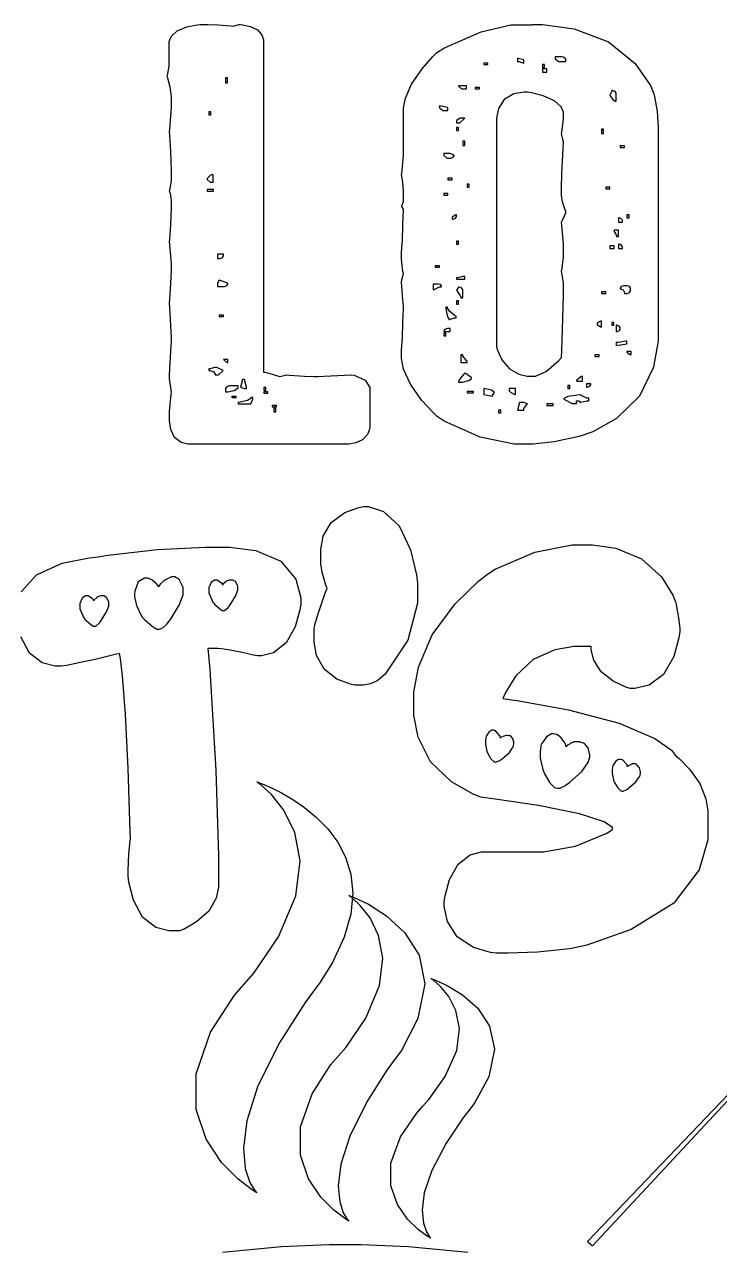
# Model space of a CAD drawing. Extents: x 71 to 281, y 22 to 318.
# Drawn here: x 144.6 to 206.9, y 207.5 to 317.4 of the extents above; entities that cross this region are included whole.
import ezdxf

# ---------------------------------------------------------------- set-up
doc = ezdxf.new("R2010")
doc.units = 0
doc.header["$MEASUREMENT"] = 0

msp = doc.modelspace()

# ---------------------------------------------------------------- linework, layer by layer
at = {"color": 7}
for points in [[(160.373, 317.394), (160.76, 317.394), (161.053, 317.394), (161.933, 317.363), (163.108, 317.281), (163.372, 317.253), (163.432, 317.281), (163.809, 317.394), (163.935, 317.394), (164.163, 317.372), (164.841, 317.217), (165.493, 316.901), (165.886, 316.453), (166.018, 316.022), (166.018, 315.877), (166.018, 286.209), (166.136, 286.209), (166.493, 286.108), (167.287, 285.882), (167.499, 285.82), (167.499, 285.82), (168.001, 285.936), (168.063, 285.962), (168.371, 285.936), (169.698, 285.852), (170.587, 285.82), (170.885, 285.82), (173.883, 285.962), (174.166, 285.918), (175.154, 285.487), (175.577, 284.812), (175.577, 284.585), (175.577, 281.27), (175.547, 281.099), (175.346, 280.602), (174.92, 280.128), (174.301, 279.847), (173.698, 279.753), (173.496, 279.753), (159.456, 279.753), (159.252, 279.753), (158.641, 279.899), (158.057, 280.336), (157.704, 281.063), (157.585, 281.828), (157.585, 282.082), (157.585, 282.665), (157.734, 284.233), (157.762, 284.409), (157.585, 285.644), (157.585, 285.706), (157.598, 285.889), (157.634, 286.522), (157.689, 287.546), (157.744, 288.608), (157.762, 288.961), (157.762, 289.319), (157.712, 290.394), (157.612, 292.004), (157.585, 292.383), (157.62, 292.709), (157.726, 294.186), (157.762, 295.321), (157.762, 295.698), (157.762, 295.936), (157.712, 296.648), (157.612, 297.656), (157.585, 297.885), (157.62, 298.105), (157.726, 299.43), (157.762, 300.944), (157.762, 301.449), (157.762, 301.608), (157.712, 302.084), (157.612, 302.375), (157.585, 302.401), (157.62, 302.525), (157.762, 303.359), (157.762, 303.635), (157.762, 303.778), (157.762, 304.333), (157.712, 305.996), (157.612, 307.508), (157.585, 307.763), (157.62, 307.983), (157.762, 309.988), (157.762, 310.657), (157.762, 310.939), (157.66, 311.785), (157.435, 312.569), (157.375, 312.702), (157.409, 312.826), (157.551, 313.659), (157.551, 313.936), (157.551, 315.7), (157.557, 315.857), (157.743, 316.323), (158.273, 316.812), (159.148, 317.17), (160.065, 317.36), (160.373, 317.394)], [(190.111, 317.394), (191.057, 317.394), (193.893, 317.005), (196.981, 315.838), (199.368, 313.898), (200.738, 311.911), (201.047, 311.186), (201.109, 310.939), (201.334, 309.576), (201.436, 308.191), (201.436, 307.728), (201.436, 289.807), (201.436, 289.019), (201.018, 286.653), (199.773, 284.062), (197.7, 282.033), (195.562, 280.837), (194.804, 280.565), (194.345, 280.424), (192.11, 279.947), (190.187, 279.753), (189.548, 279.753), (188.528, 279.753), (185.471, 280.366), (182.236, 281.809), (181.61, 282.222), (181.242, 282.572), (180.214, 283.698), (179.211, 285.111), (178.603, 286.464), (178.399, 287.437), (178.399, 287.76), (178.423, 288.153), (178.486, 289.329), (178.54, 290.54), (178.568, 291.393), (178.576, 291.765), (178.576, 291.888), (178.576, 292.09), (178.526, 292.695), (178.425, 293.908), (178.399, 294.217), (178.399, 294.283), (178.448, 294.477), (178.548, 294.914), (178.576, 295.028), (178.54, 295.232), (178.434, 296.012), (178.399, 296.413), (178.399, 296.546), (178.423, 296.926), (178.486, 298.065), (178.54, 299.288), (178.568, 300.207), (178.576, 300.662), (178.576, 300.813), (178.399, 301.096), (178.434, 301.132), (178.576, 301.502), (178.576, 301.625), (178.576, 302.19), (178.576, 302.448), (178.526, 303.218), (178.425, 303.778), (178.399, 303.848), (178.434, 304.052), (178.54, 304.964), (178.576, 305.663), (178.576, 305.894), (178.576, 309.633), (178.576, 309.92), (178.761, 310.778), (179.32, 312.038), (180.257, 313.41), (181.227, 314.537), (181.574, 314.89), (182.27, 315.305), (185.561, 316.748), (188.233, 317.36), (189.125, 317.36), (190.111, 317.36), (190.111, 317.394)], [(188.806, 314.361), (188.806, 314.078), (188.947, 314.078), (189.309, 313.964), (189.371, 313.936), (189.371, 314.219), (189.371, 314.219), (188.867, 314.343), (188.806, 314.361)], [(192.194, 314.501), (192.194, 314.361), (192.202, 314.317), (192.486, 314.078), (192.581, 314.078), (193.146, 314.078), (193.146, 314.219), (193.146, 314.271), (193.044, 314.427), (192.829, 314.501), (192.757, 314.501), (192.194, 314.501)], [(185.808, 313.796), (186.16, 313.796), (186.16, 313.936), (185.808, 313.936), (185.808, 313.796)], [(191.065, 313.549), (191.242, 313.549), (191.242, 313.796), (191.065, 313.796), (191.065, 313.549)], [(191.065, 313.126), (191.452, 313.126), (191.452, 313.407), (191.065, 313.407), (191.065, 313.126)], [(162.631, 312.172), (162.807, 312.172), (162.807, 312.597), (162.631, 312.597), (162.631, 312.172)], [(183.515, 311.892), (183.523, 311.847), (183.781, 311.609), (183.867, 311.609), (184.256, 311.609), (184.256, 311.892), (183.515, 311.892)], [(185.032, 311.609), (185.421, 311.609), (185.421, 311.749), (185.032, 311.749), (185.032, 311.609)], [(186.936, 308.717), (186.936, 288.466), (187.024, 288.17), (187.424, 287.316), (188.091, 286.5), (188.931, 286.016), (189.683, 285.856), (189.935, 285.856), (190.111, 285.856), (190.428, 285.856), (191.381, 286.275), (192.519, 287.241), (192.757, 287.514), (192.792, 288.149), (192.898, 291.007), (192.933, 293.15), (192.933, 293.864), (192.933, 294.209), (192.784, 295.117), (192.757, 295.239), (192.792, 295.355), (192.933, 296.513), (192.933, 296.898), (192.933, 297.039), (192.933, 297.692), (192.784, 299.402), (192.757, 299.649), (192.819, 299.765), (193.044, 300.232), (193.146, 300.51), (193.146, 300.603), (193.084, 300.761), (192.858, 301.485), (192.757, 302.067), (192.757, 302.26), (192.757, 302.704), (192.805, 304.034), (192.907, 306.265), (192.933, 306.81), (192.933, 306.877), (192.884, 307.071), (192.784, 307.508), (192.757, 307.622), (192.792, 307.738), (192.933, 308.895), (192.933, 309.28), (192.933, 309.386), (192.933, 309.542), (192.73, 310.008), (192.122, 310.542), (191.117, 310.985), (190.076, 311.263), (189.724, 311.326), (189.417, 311.326), (188.499, 311.162), (187.628, 310.671), (187.109, 309.853), (186.936, 309.002), (186.936, 308.717)], [(197.273, 311.467), (197.273, 311.37), (197.123, 311.124), (197.097, 311.08), (197.141, 310.983), (197.379, 310.653), (197.59, 310.515), (197.662, 310.515), (197.662, 311.186), (197.662, 311.238), (197.572, 311.393), (197.347, 311.467), (197.273, 311.467)], [(181.821, 310.092), (181.821, 309.951), (181.829, 309.907), (182.114, 309.669), (182.21, 309.669), (182.563, 309.669), (182.563, 309.951), (181.821, 310.092)], [(161.113, 309.28), (161.29, 309.28), (161.29, 309.563), (161.113, 309.563), (161.113, 309.28)], [(183.338, 308.717), (183.338, 308.574), (183.515, 308.574), (183.655, 308.574), (184.026, 308.927), (184.08, 308.997), (183.727, 308.997), (183.665, 308.989), (183.338, 308.785), (183.338, 308.717)], [(183.338, 307.869), (183.515, 307.869), (183.515, 308.151), (183.338, 308.151), (183.338, 307.869)], [(196.357, 307.622), (196.533, 307.622), (196.533, 308.011), (196.357, 308.011), (196.357, 307.622)], [(183.903, 306.528), (184.08, 306.528), (184.08, 306.917), (183.903, 306.917), (183.903, 306.528)], [(182.21, 305.822), (182.21, 305.682), (182.218, 305.638), (182.476, 305.399), (182.563, 305.399), (182.739, 305.399), (182.811, 305.399), (183.026, 305.475), (183.128, 305.631), (183.128, 305.682), (182.739, 305.822), (182.21, 305.822)], [(198.015, 306.352), (198.402, 306.352), (198.402, 306.494), (198.015, 306.494), (198.015, 306.352)], [(160.973, 303.529), (160.981, 303.485), (161.239, 303.248), (161.326, 303.248), (161.502, 303.248), (161.502, 303.918), (161.466, 303.928), (161.25, 303.844), (161.017, 303.601), (160.973, 303.529)], [(182.563, 303.459), (182.951, 303.459), (182.951, 303.601), (182.563, 303.601), (182.563, 303.459)], [(160.973, 302.437), (161.536, 302.437), (161.536, 302.577), (160.973, 302.577), (160.973, 302.437)], [(184.29, 302.79), (184.467, 302.79), (184.467, 303.072), (184.29, 303.072), (184.29, 302.79)], [(196.744, 302.647), (197.097, 302.647), (197.097, 302.79), (196.744, 302.79), (196.744, 302.647)], [(182.21, 302.084), (182.563, 302.084), (182.563, 302.224), (182.21, 302.224), (182.21, 302.084)], [(182.951, 300.038), (182.951, 299.931), (183.021, 299.931), (183.236, 299.989), (183.338, 300.131), (183.338, 300.178), (183.338, 300.32), (183.276, 300.312), (182.951, 300.106), (182.951, 300.038)], [(198.614, 300.038), (198.826, 300.038), (198.826, 300.32), (198.614, 300.32), (198.614, 300.038)], [(197.872, 300.038), (197.872, 299.649), (198.225, 299.649), (198.225, 299.791), (198.225, 299.835), (198.127, 299.967), (197.936, 300.038), (197.872, 300.038)], [(183.338, 297.674), (183.515, 297.674), (183.515, 297.957), (183.338, 297.957), (183.338, 297.674)], [(197.485, 298.943), (197.485, 298.803), (197.52, 298.759), (197.696, 298.475), (197.696, 298.38), (197.872, 298.38), (197.872, 298.943), (197.485, 298.943)], [(161.889, 296.792), (161.889, 296.404), (162.065, 296.404), (162.137, 296.404), (162.352, 296.479), (162.454, 296.635), (162.454, 296.686), (162.454, 296.792), (161.889, 296.792)], [(197.097, 297.285), (197.485, 297.285), (197.485, 297.532), (197.097, 297.532), (197.097, 297.285)], [(197.872, 297.674), (197.872, 297.285), (198.225, 297.285), (198.225, 297.392), (198.225, 297.448), (198.127, 297.614), (197.936, 297.674), (197.872, 297.674)], [(181.434, 295.628), (181.821, 295.628), (181.821, 295.734), (181.434, 295.734), (181.434, 295.628)], [(183.338, 294.676), (183.338, 294.533), (184.08, 294.533), (184.08, 294.782), (183.903, 294.782), (183.841, 294.764), (183.464, 294.676), (183.338, 294.676)], [(162.065, 294.463), (161.889, 294.181), (161.889, 293.9), (162.454, 293.9), (162.526, 293.9), (162.741, 293.974), (162.843, 294.13), (162.843, 294.181), (162.065, 294.463)], [(181.258, 294.11), (181.258, 293.581), (181.336, 293.625), (181.832, 293.864), (181.997, 293.864), (181.997, 293.912), (181.895, 294.054), (181.681, 294.11), (181.61, 294.11), (181.258, 294.11)], [(183.515, 293.828), (183.338, 293.547), (183.399, 293.477), (183.625, 293.16), (183.727, 292.947), (183.727, 292.876), (183.903, 292.876), (183.903, 293.547), (183.903, 293.602), (183.801, 293.768), (183.586, 293.828), (183.515, 293.828)], [(198.015, 293.688), (198.085, 293.688), (198.3, 293.583), (198.402, 293.344), (198.402, 293.265), (198.578, 293.265), (198.65, 293.265), (198.865, 293.34), (198.967, 293.496), (198.967, 293.547), (198.967, 293.688), (198.967, 293.736), (198.865, 293.878), (198.65, 293.934), (198.578, 293.934), (198.402, 293.934), (198.33, 293.934), (198.115, 293.878), (198.015, 293.736), (198.015, 293.688)], [(183.338, 292.312), (183.515, 292.312), (183.515, 292.593), (183.338, 292.593), (183.338, 292.312)], [(196.357, 293.265), (196.744, 293.265), (196.744, 293.405), (196.357, 293.405), (196.357, 293.265)], [(162.065, 291.182), (162.454, 291.182), (162.454, 291.324), (162.065, 291.324), (162.065, 291.182)], [(182.386, 292.03), (182.386, 291.888), (182.403, 291.729), (182.535, 291.174), (182.688, 290.935), (182.739, 290.935), (182.8, 290.963), (183.177, 291.078), (183.304, 291.078), (183.304, 291.218), (183.172, 291.298), (182.717, 291.663), (182.527, 291.939), (182.527, 292.03), (182.386, 292.03)], [(195.968, 290.513), (195.976, 290.468), (196.262, 290.266), (196.357, 290.266), (196.357, 290.795), (196.285, 290.787), (196.056, 290.693), (195.968, 290.558), (195.968, 290.513)], [(197.273, 290.406), (197.449, 290.406), (197.449, 290.653), (197.273, 290.653), (197.273, 290.406)], [(197.662, 290.406), (197.662, 289.843), (197.728, 289.843), (197.931, 289.917), (198.015, 290.073), (198.015, 290.124), (198.015, 290.176), (197.931, 290.332), (197.728, 290.406), (197.662, 290.406)], [(182.21, 289.843), (182.775, 289.843), (182.775, 290.124), (182.598, 290.124), (182.527, 290.116), (182.298, 290.023), (182.21, 289.888), (182.21, 289.843)], [(182.21, 289.454), (182.386, 289.454), (182.386, 289.701), (182.21, 289.701), (182.21, 289.454)], [(197.662, 288.855), (197.662, 288.608), (198.614, 288.749), (198.614, 288.995), (198.56, 288.969), (197.886, 288.855), (197.662, 288.855)], [(198.614, 288.043), (198.622, 287.999), (198.907, 287.796), (199.003, 287.796), (199.003, 288.043), (198.614, 288.043)], [(162.454, 287.338), (162.462, 287.293), (162.748, 287.055), (162.843, 287.055), (162.843, 287.338), (162.454, 287.338)], [(183.727, 287.76), (183.727, 287.055), (184.29, 287.055), (184.29, 287.197), (184.229, 287.259), (183.903, 287.635), (183.903, 287.76), (183.727, 287.76)], [(195.756, 287.62), (196.144, 287.62), (196.144, 287.76), (195.756, 287.76), (195.756, 287.62)], [(161.113, 286.492), (161.113, 286.349), (161.219, 286.349), (161.54, 286.249), (161.678, 286.034), (161.678, 285.962), (161.855, 285.962), (161.995, 285.962), (162.365, 286.289), (162.418, 286.349), (162.338, 286.393), (161.842, 286.632), (161.678, 286.632), (161.624, 286.615), (161.24, 286.492), (161.113, 286.492)], [(184.08, 286.103), (183.992, 286.015), (183.665, 285.631), (183.515, 285.376), (183.515, 285.291), (183.727, 285.291), (183.885, 285.309), (184.441, 285.447), (184.679, 285.622), (184.679, 285.68), (184.67, 285.715), (184.176, 286.068), (184.08, 286.103)], [(194.098, 285.397), (194.663, 285.397), (194.663, 285.82), (194.521, 285.82), (194.142, 285.469), (194.098, 285.397)], [(162.631, 284.692), (162.631, 284.445), (162.821, 284.445), (163.393, 284.547), (163.732, 284.772), (163.759, 284.832), (163.759, 284.974), (163.019, 284.974), (162.957, 284.966), (162.731, 284.886), (162.631, 284.741), (162.631, 284.692)], [(164.148, 285.538), (163.971, 284.868), (164.324, 284.728), (164.501, 284.728), (164.501, 284.868), (164.324, 285.538), (164.148, 285.538)], [(166.052, 284.585), (166.229, 284.585), (166.229, 284.832), (166.052, 284.832), (166.052, 284.585)], [(185.808, 284.728), (185.808, 284.198), (186.549, 284.056), (186.726, 284.339), (186.726, 284.398), (186.491, 284.573), (185.957, 284.71), (185.808, 284.728)], [(188.067, 284.728), (188.067, 284.585), (188.067, 284.537), (188.203, 284.393), (188.532, 284.234), (188.63, 284.198), (188.63, 284.728), (188.067, 284.728)], [(193.322, 284.728), (193.499, 284.728), (193.499, 285.008), (193.322, 285.008), (193.322, 284.728)], [(195.016, 285.151), (195.016, 284.868), (195.086, 284.868), (195.301, 284.944), (195.403, 285.099), (195.403, 285.151), (195.016, 285.151)], [(163.196, 283.916), (163.583, 283.916), (163.583, 284.022), (163.196, 284.022), (163.196, 283.916)], [(164.888, 283.916), (164.888, 283.85), (164.601, 283.651), (163.944, 283.511), (163.759, 283.493), (163.759, 283.351), (164.888, 283.351), (164.888, 283.351), (165.038, 283.73), (165.064, 283.774), (165.064, 283.916), (164.888, 283.916)], [(166.052, 284.303), (166.405, 284.303), (166.405, 284.445), (166.052, 284.445), (166.052, 284.303)], [(184.29, 284.339), (184.856, 284.339), (184.856, 284.479), (184.29, 284.479), (184.29, 284.339)], [(192.969, 283.774), (193.711, 283.387), (194.098, 283.387), (194.098, 283.633), (194.274, 283.633), (194.318, 283.633), (194.451, 283.529), (194.451, 283.493), (194.511, 283.519), (195.048, 283.633), (195.227, 283.633), (195.227, 283.88), (195.032, 283.88), (194.529, 284.118), (194.451, 284.163), (194.203, 284.146), (193.339, 284.008), (192.969, 283.833), (192.969, 283.774)], [(166.794, 283.104), (167.181, 283.104), (167.181, 283.21), (166.794, 283.21), (166.794, 283.104)], [(166.97, 282.645), (167.146, 282.645), (167.146, 282.928), (166.97, 282.928), (166.97, 282.645)], [(187.113, 282.539), (187.325, 282.539), (187.325, 282.787), (187.113, 282.787), (187.113, 282.539)], [(188.983, 283.493), (188.806, 282.787), (189.371, 282.787), (189.371, 282.929), (189.662, 283.299), (189.724, 283.351), (189.371, 283.493), (188.983, 283.493)], [(191.452, 283.21), (192.017, 283.21), (192.017, 283.351), (191.452, 283.351), (191.452, 283.21)], [(175.014, 274.144), (175.46, 274.144), (176.8, 273.714), (178.197, 272.425), (179.21, 270.275), (179.747, 268.026), (179.846, 267.265), (179.846, 266.594), (179.846, 265.485), (178.973, 262.154), (176.935, 259.107), (176.353, 258.586), (176.239, 258.507), (175.617, 258.239), (175.005, 258.127), (174.801, 258.127), (174.236, 258.127), (173.822, 258.21), (172.621, 258.67), (171.476, 259.558), (170.793, 260.787), (170.568, 261.968), (170.568, 262.36), (170.568, 263.032), (170.568, 263.16), (170.64, 263.543), (170.859, 264.337), (171.222, 265.423), (171.602, 266.462), (171.733, 266.806), (171.635, 267.089), (171.304, 268.261), (171.167, 268.996), (171.167, 269.24), (171.167, 269.911), (171.162, 270.304), (171.391, 271.486), (172.111, 272.715), (173.32, 273.602), (174.579, 274.061), (175.014, 274.144)], [(194.84, 270.721), (195.541, 270.721), (197.649, 270.404), (199.945, 269.448), (201.724, 267.849), (202.755, 266.2), (202.988, 265.606), (203.05, 265.351), (203.274, 264.174), (203.376, 263.239), (203.376, 262.926), (203.299, 262.358), (202.84, 260.683), (201.92, 259.085), (200.618, 258.129), (199.353, 257.81), (198.931, 257.81), (198.537, 257.943), (197.402, 258.48), (196.311, 259.328), (195.657, 260.361), (195.439, 261.279), (195.439, 261.585), (194.487, 261.585), (193.905, 261.585), (192.165, 261.294), (190.226, 260.422), (188.671, 258.966), (187.726, 257.466), (187.501, 256.928), (188.979, 256.72), (193.389, 255.911), (197.929, 254.715), (201.127, 253.347), (202.64, 252.284), (202.988, 251.813), (203.328, 251.535), (204.258, 250.584), (205.162, 249.282), (205.701, 247.915), (205.882, 246.844), (205.882, 246.485), (205.882, 245.145), (205.882, 244.245), (205.119, 241.541), (202.833, 238.562), (199.02, 236.211), (195.038, 234.804), (193.675, 234.491), (193.207, 234.421), (190.614, 234.174), (187.962, 234.068), (187.078, 234.068), (186.902, 234.068), (186.384, 234.133), (184.864, 234.578), (183.408, 235.525), (182.536, 236.907), (182.246, 238.271), (182.246, 238.724), (182.321, 239.218), (182.728, 240.67), (183.497, 242.059), (184.556, 242.893), (185.573, 243.17), (185.914, 243.17), (190.183, 243.17), (191.141, 243.17), (194.014, 243.673), (196.832, 244.846), (197.343, 245.181), (197.343, 245.351), (196.602, 245.861), (194.383, 246.575), (190.69, 247.314), (186.819, 247.905), (185.525, 248.073), (184.836, 248.339), (182.891, 249.444), (181.018, 251.231), (179.899, 253.442), (179.528, 255.422), (179.528, 256.081), (179.528, 256.752), (179.528, 257.5), (179.939, 259.742), (181.174, 262.626), (183.233, 265.405), (185.356, 267.466), (186.126, 268.075), (186.814, 268.516), (190.362, 270.06), (193.719, 270.721), (194.84, 270.721)], [(157.163, 267.546), (157.074, 267.476), (156.766, 267.181), (156.633, 267.006), (156.633, 266.947), (156.493, 267.159), (156.413, 267.247), (156.002, 267.574), (155.655, 267.722), (155.539, 267.722), (155.352, 267.722), (154.794, 267.375), (154.473, 266.55), (154.446, 266.311), (154.446, 266.054), (154.631, 265.281), (155.062, 264.381), (155.186, 264.195), (155.353, 264.018), (156.038, 263.401), (156.457, 263.136), (156.597, 263.136), (156.697, 263.136), (156.994, 263.274), (157.365, 263.605), (157.445, 263.701), (157.674, 264.002), (158.476, 265.311), (158.82, 266.221), (158.82, 266.524), (158.82, 266.84), (158.776, 267.009), (158.472, 267.588), (158.071, 267.829), (157.938, 267.829), (157.762, 267.829), (157.718, 267.802), (157.223, 267.582), (157.163, 267.546)], [(162.701, 267.442), (162.647, 267.397), (162.384, 267.166), (162.384, 267.089), (162.314, 267.229), (162.26, 267.283), (161.875, 267.546), (161.749, 267.546), (161.642, 267.546), (161.324, 267.335), (161.13, 266.842), (161.113, 266.7), (161.113, 266.391), (161.492, 265.571), (161.572, 265.465), (161.669, 265.361), (162.074, 264.99), (162.331, 264.83), (162.418, 264.83), (162.541, 264.83), (162.869, 265.096), (162.913, 265.148), (163.045, 265.325), (163.517, 266.096), (163.725, 266.63), (163.725, 266.806), (163.725, 266.983), (163.697, 267.08), (163.513, 267.41), (163.274, 267.546), (163.196, 267.546), (163.09, 267.546), (163.062, 267.556), (162.735, 267.468), (162.701, 267.442)], [(151.129, 266.03), (151.076, 265.986), (150.813, 265.755), (150.813, 265.678), (150.742, 265.818), (150.688, 265.872), (150.304, 266.135), (150.177, 266.135), (150.071, 266.135), (149.754, 265.924), (149.56, 265.431), (149.542, 265.289), (149.542, 264.98), (149.921, 264.16), (150.001, 264.054), (150.097, 263.949), (150.504, 263.579), (150.761, 263.419), (150.848, 263.419), (150.971, 263.419), (151.298, 263.685), (151.342, 263.737), (151.474, 263.914), (151.945, 264.685), (152.153, 265.219), (152.153, 265.395), (152.153, 265.571), (152.126, 265.669), (151.941, 265.999), (151.703, 266.135), (151.624, 266.135), (151.518, 266.135), (151.42, 266.135), (151.164, 266.048), (151.129, 266.03)], [(188.031, 253.577), (188.031, 253.577), (187.924, 253.611), (187.89, 253.611), (187.836, 253.611), (187.704, 253.587), (187.678, 253.577), (187.616, 253.551), (187.289, 253.412), (187.289, 253.365), (187.255, 253.507), (187.219, 253.577), (186.84, 254.018), (186.796, 254.036), (186.778, 254.046), (186.658, 254.07), (186.619, 254.07), (186.526, 254.07), (186.249, 253.912), (186.019, 253.541), (185.984, 253.435), (185.975, 253.401), (185.95, 253.11), (185.95, 253.012), (185.95, 252.791), (186.063, 252.21), (186.09, 252.13), (186.151, 251.998), (186.434, 251.518), (186.682, 251.266), (186.726, 251.248), (186.752, 251.248), (186.811, 251.214), (186.832, 251.214), (186.832, 251.214), (187.219, 251.364), (187.255, 251.39), (187.431, 251.514), (188.091, 252.082), (188.436, 252.598), (188.454, 252.695), (188.49, 252.871), (188.49, 252.991), (188.391, 253.348), (188.189, 253.585), (188.137, 253.611), (188.031, 253.577)], [(194.451, 253.012), (194.433, 253.022), (194.235, 253.048), (194.168, 253.048), (194.088, 253.048), (193.877, 253.022), (193.851, 253.012), (193.745, 252.968), (193.371, 252.775), (193.19, 252.616), (193.182, 252.589), (193.11, 252.835), (193.056, 252.951), (192.749, 253.392), (192.404, 253.657), (192.334, 253.683), (192.307, 253.693), (192.089, 253.753), (192.017, 253.753), (191.87, 253.753), (191.43, 253.489), (191.002, 252.871), (190.923, 252.695), (190.905, 252.643), (190.853, 252.126), (190.853, 251.954), (190.853, 251.567), (191.091, 250.544), (191.135, 250.402), (191.24, 250.173), (191.721, 249.344), (192.148, 248.938), (192.228, 248.921), (192.246, 248.912), (192.391, 248.885), (192.44, 248.885), (192.625, 248.885), (193.11, 249.123), (193.182, 249.167), (193.481, 249.379), (194.587, 250.358), (195.182, 251.231), (195.227, 251.39), (195.298, 251.671), (195.298, 251.879), (195.148, 252.501), (194.822, 252.871), (194.733, 252.906), (194.451, 253.012)], [(199.46, 251.037), (199.442, 251.047), (199.298, 251.072), (199.249, 251.072), (199.205, 251.072), (199.089, 251.047), (199.073, 251.037), (199.011, 251.011), (198.684, 250.846), (198.684, 250.789), (198.65, 250.931), (198.614, 251.003), (198.235, 251.416), (198.191, 251.424), (198.173, 251.434), (198.027, 251.46), (197.979, 251.46), (197.892, 251.46), (197.634, 251.302), (197.387, 250.931), (197.343, 250.825), (197.334, 250.79), (197.309, 250.5), (197.309, 250.402), (197.309, 250.182), (197.422, 249.6), (197.449, 249.52), (197.52, 249.388), (197.82, 248.908), (198.049, 248.656), (198.085, 248.638), (198.111, 248.638), (198.17, 248.602), (198.191, 248.602), (198.296, 248.602), (198.578, 248.718), (198.614, 248.744), (198.79, 248.868), (199.438, 249.45), (199.787, 249.961), (199.813, 250.049), (199.849, 250.226), (199.849, 250.348), (199.765, 250.716), (199.557, 250.939), (199.496, 250.965), (199.46, 251.037)], [(165.417, 212.585), (165.417, 212.585), (164.932, 212.89), (163.747, 213.8), (162.26, 215.301), (160.871, 217.383), (159.979, 220.033), (159.985, 223.241), (161.288, 226.995), (163.431, 230.303), (164.288, 231.282), (165.152, 232.267), (167.385, 235.537), (168.944, 239.226), (169.311, 242.347), (168.835, 244.904), (167.859, 246.892), (166.733, 248.313), (165.803, 249.166), (165.417, 249.45), (165.417, 249.45), (165.417, 249.45), (165.585, 249.391), (166.054, 249.207), (166.759, 248.896), (167.645, 248.449), (168.651, 247.865), (169.718, 247.136), (170.784, 246.258), (171.793, 245.226), (172.683, 244.034), (173.396, 242.677), (173.871, 241.15), (174.049, 239.449), (173.871, 237.567), (173.277, 235.5), (172.208, 233.241), (171.039, 231.375), (170.604, 230.787), (169.766, 229.654), (167.484, 226.086), (165.535, 222.184), (164.528, 219.028), (164.226, 216.567), (164.397, 214.745), (164.808, 213.509), (165.225, 212.808), (165.417, 212.585), (165.417, 212.585)], [(173.673, 210.043), (173.673, 210.043), (173.288, 210.286), (172.349, 211.005), (171.167, 212.193), (170.065, 213.841), (169.356, 215.941), (169.356, 218.482), (170.384, 221.459), (172.077, 224.084), (172.755, 224.86), (173.439, 225.641), (175.204, 228.235), (176.44, 231.158), (176.735, 233.633), (176.361, 235.656), (175.595, 237.231), (174.709, 238.355), (173.977, 239.029), (173.673, 239.254), (173.673, 239.254), (173.673, 239.254), (174.176, 239.062), (175.438, 238.463), (177.078, 237.424), (178.722, 235.912), (179.988, 233.894), (180.504, 231.337), (179.888, 228.207), (178.398, 225.33), (177.764, 224.473), (177.103, 223.574), (175.299, 220.744), (173.761, 217.65), (172.966, 215.149), (172.729, 213.198), (172.865, 211.753), (173.191, 210.775), (173.521, 210.22), (173.673, 210.043), (173.673, 210.043)], [(181.045, 208.492), (181.045, 208.492), (180.724, 208.686), (179.941, 209.262), (178.959, 210.213), (178.041, 211.53), (177.453, 213.207), (177.458, 215.234), (178.321, 217.605), (179.742, 219.697), (180.305, 220.31), (180.872, 220.931), (182.342, 223.002), (183.366, 225.337), (183.608, 227.313), (183.294, 228.932), (182.652, 230.19), (181.911, 231.092), (181.299, 231.632), (181.045, 231.811), (181.045, 231.811), (181.045, 231.811), (181.466, 231.656), (182.517, 231.176), (183.885, 230.342), (185.257, 229.131), (186.314, 227.516), (186.745, 225.472), (186.234, 222.972), (184.992, 220.672), (184.467, 219.993), (183.914, 219.28), (182.406, 217.027), (181.12, 214.565), (180.454, 212.572), (180.256, 211.015), (180.369, 209.862), (180.642, 209.079), (180.919, 208.633), (181.045, 208.492), (181.045, 208.492)], [(213.677, 227.295), (213.677, 227.612), (195.086, 208.209), (195.121, 208.175), (195.501, 207.848), (195.545, 207.822), (213.677, 227.295)]]:
    msp.add_lwpolyline(points, close=True, dxfattribs=at)
for points in [[(144.289, 266.499), (145.674, 268.011), (147.979, 269.052), (150.39, 269.553), (151.201, 269.628), (152.055, 269.779), (156.518, 270.295), (160.784, 270.51), (162.208, 270.51), (162.208, 270.51), (162.989, 270.51), (165.336, 270.193), (167.574, 269.237), (168.918, 267.638), (169.369, 265.956), (169.369, 265.395), (169.292, 264.88), (168.866, 263.358), (168.05, 261.903), (166.923, 261.031), (165.847, 260.739), (165.489, 260.739), (165.143, 260.816), (164.107, 261.036), (163.032, 261.246), (162.268, 261.368), (161.931, 261.408), (161.819, 261.408), (161.043, 261.408), (161.201, 259.512), (161.757, 250.451), (161.995, 242.848), (161.995, 240.312), (161.995, 239.984), (161.776, 238.996), (161.122, 237.852), (160.03, 236.879), (158.9, 236.241), (158.503, 236.079), (157.938, 236.079), (157.547, 236.079), (156.377, 236.384), (155.182, 237.301), (154.351, 238.833), (153.945, 240.44), (153.881, 240.983), (153.881, 241.487), (153.934, 242.999), (154.058, 244.14), (154.094, 244.299), (154.045, 245.883), (153.875, 250.636), (153.639, 255.522), (153.384, 258.958), (153.202, 260.526), (153.106, 260.949), (152.59, 260.826), (151.041, 260.461), (149.454, 260.109), (148.342, 259.894), (147.866, 259.821), (147.708, 259.821), (147.325, 259.821), (146.178, 260.113), (145.026, 260.99), (144.245, 262.456)], [(184.349, 207.203), (179.046, 207.714), (174.777, 207.892), (173.354, 207.892), (171.928, 207.892), (167.653, 207.72), (162.347, 207.22)]]:
    msp.add_lwpolyline(points, dxfattribs=at)

doc.saveas('drawing.dxf')
